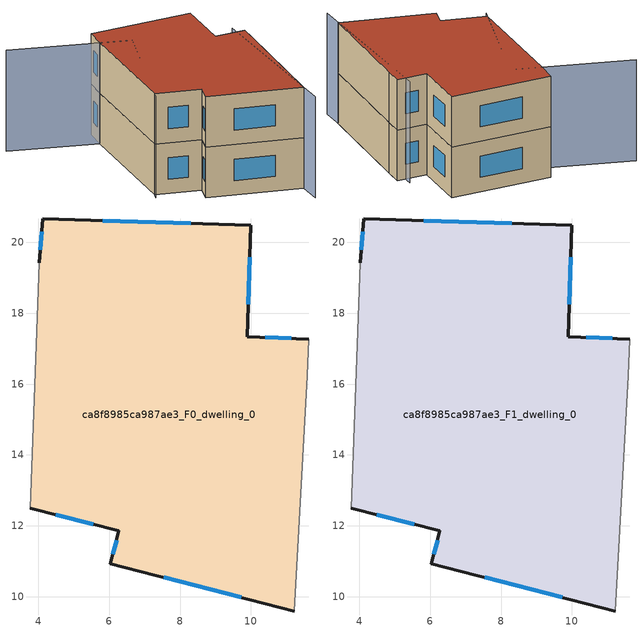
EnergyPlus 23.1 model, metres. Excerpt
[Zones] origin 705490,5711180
ca8f8985ca987ae3_F0_dwelling_0
 floor ground (EU_floor_Construction): 10,20.49 9.9,17.34 11.64,17.27 11.59,16.23 11.23,9.59 6.04,10.93 6.28,11.85 3.77,12.5 4.02,19.43 4.13,20.66 z0
 wall outside (EU_wall_Construction): 3.77,12.5 6.28,11.85 6.04,10.93 11.23,9.59 / 11.64,17.27 9.9,17.34 10,20.49 4.13,20.66 4.02,19.43 z0:3
 wall adiabatic (EU_wall_Construction): 11.23,9.59 11.59,16.23 11.64,17.27 / 4.02,19.43 3.77,12.5 z0:3
 window (EU_Window_Construction): 7.54,10.54 9.73,9.98 / 6.21,11.58 6.1,11.19 / 4.49,12.31 5.55,12.04 / 4.1,20.31 4.05,19.79 / 8.3,20.54 5.82,20.61 / 9.93,18.25 9.97,19.58 / 11.13,17.29 10.4,17.32 z0.87:2.13
ca8f8985ca987ae3_F1_dwelling_0
 floor to ca8f8985ca987ae3_F0_dwelling_0 (EU_floor_Construction): 10,20.49 9.9,17.34 11.63,17.27 11.59,16.23 11.23,9.59 6.03,10.93 6.27,11.85 3.77,12.5 4.02,19.43 4.13,20.66 z3
 wall outside (EU_wall_Construction): 3.77,12.5 6.28,11.85 6.04,10.93 11.23,9.59 / 11.64,17.27 9.9,17.34 10,20.49 4.13,20.66 4.02,19.43 z3:6
 wall adiabatic (EU_wall_Construction): 11.23,9.59 11.59,16.23 11.64,17.27 / 4.02,19.43 3.77,12.5 z3:6
 window (EU_Window_Construction): 7.54,10.54 9.73,9.98 / 6.21,11.58 6.1,11.19 / 4.49,12.31 5.55,12.04 / 4.1,20.31 4.05,19.79 / 8.3,20.54 5.82,20.61 / 9.93,18.25 9.97,19.58 / 11.13,17.29 10.4,17.32 z3.87:5.13
 roof outside (EU_roof_Construction): 11.23,9.59 11.59,16.23 11.64,17.27 9.9,17.34 10,20.49 4.13,20.66 4.02,19.43 3.77,12.5 6.28,11.85 6.04,10.93 z6
shading: -0.86,20.91 5.71,18.92 / 5.71,18.92 3.68,12.19 / 11.24,8.28 11.15,17.81 z0:6
[Building]
EU S2 Campaign: North Axis=0; Terrain=City; Solar Distribution=FullExterior
[Site:Location]
London: Latitude=51.5; Longitude=-0.5; Time Zone=0; Elevation=25
[SizingPeriod:WeatherFileDays]
AnnualSizingPeriod: Begin Month=1; Begin Day of Month=1; End Month=12; End Day of Month=31; Day of Week for Start Day=Monday; Use Weather File Daylight Saving Period=No; Use Weather File Rain and Snow Indicators=No
[MATERIAL]
EU_InternalMass_Material: Roughness=MediumRough; Thickness=0.1; Conductivity=1; Density=1800; Specific Heat=900; Thermal Absorptance=0.9; Solar Absorptance=0.7; Visible Absorptance=0.7
[MATERIAL:NOMASS] Roughness=MediumRough; Thermal Absorptance=0.9; Solar Absorptance=0.7; Visible Absorptance=0.7
Name | Thermal Resistance
EU_wall_NoMass | 0.724719
EU_roof_NoMass | 2.98947
EU_floor_NoMass | 2.39157
[WINDOWMATERIAL:SIMPLEGLAZINGSYSTEM]
EU_Window_SimpleGlazing: UFactor=2.63425; Solar Heat Gain Coefficient=0.76; Visible Transmittance=0.76
[CONSTRUCTION]
EU_wall_Construction: EU_wall_NoMass
EU_roof_Construction: EU_roof_NoMass
EU_floor_Construction: EU_floor_NoMass
EU_Window_Construction: EU_Window_SimpleGlazing
EU_InternalMass_Construction: EU_InternalMass_Material
[ZONE] Type=1; Multiplier=1; Ceiling Height=autocalculate; Volume=205.883; Floor Area=autocalculate; Part of Total Floor Area=Yes
ca8f8985ca987ae3_F0_dwelling_0; ca8f8985ca987ae3_F1_dwelling_0
[INTERNALMASS] Construction=EU_InternalMass_Construction; Surface Area=68.628
Name | Zone or ZoneList
ca8f8985ca987ae3_F0_dwelling_0_EU_InternalMass | ca8f8985ca987ae3_F0_dwelling_0
ca8f8985ca987ae3_F1_dwelling_0_EU_InternalMass | ca8f8985ca987ae3_F1_dwelling_0
[OTHEREQUIPMENT] Fuel Type=Electricity; Design Level Calculation Method=Watts/Area; Power per Zone Floor Area=1; Fraction Latent=0; Fraction Radiant=0; Fraction Lost=0; Carbon Dioxide Generation Rate=0; EndUse Subcategory=EU_Step8_InternalGains
Name | Zone or ZoneList or Space or SpaceList | Schedule
EU_Step8_InternalGain_ca8f8985ca987ae3_F0_dwelling_0_f000 | ca8f8985ca987ae3_F0_dwelling_0 | EU_Step8_GainSchedule_ca8f8985ca987ae3_F0_dwelling_0_f000
EU_Step8_InternalGain_ca8f8985ca987ae3_F1_dwelling_0_f000 | ca8f8985ca987ae3_F1_dwelling_0 | EU_Step8_GainSchedule_ca8f8985ca987ae3_F1_dwelling_0_f000
[ZONEVENTILATION:DESIGNFLOWRATE] Schedule=EU_AlwaysOn; Design Flow Rate Calculation Method=AirChanges/Hour; Air Changes per Hour=0.418135; Ventilation Type=Natural; Fan Pressure Rise=0; Fan Total Efficiency=1; Constant Term Coefficient=1; Temperature Term Coefficient=0; Velocity Term Coefficient=0; Velocity Squared Term Coefficient=0; Minimum Indoor Temperature=-100; Maximum Indoor Temperature=100; Delta Temperature=-100; Minimum Outdoor Temperature=-100; Maximum Outdoor Temperature=100; Maximum Wind Speed=40
Name | Zone or ZoneList or Space or SpaceList
EU_ConstantAir_ca8f8985ca987ae3_F0_dwelling_0 | ca8f8985ca987ae3_F0_dwelling_0
EU_ConstantAir_ca8f8985ca987ae3_F1_dwelling_0 | ca8f8985ca987ae3_F1_dwelling_0
[HVACTEMPLATE:THERMOSTAT] Constant Heating Setpoint=20; Constant Cooling Setpoint=50
EU_HeatOnly_ca8f8985ca987ae3_F0_dwelling_0; EU_HeatOnly_ca8f8985ca987ae3_F1_dwelling_0
[HVACTEMPLATE:ZONE:IDEALLOADSAIRSYSTEM] System Availability Schedule=EU_AlwaysOn; Maximum Heating Supply Air Temperature=50; Minimum Cooling Supply Air Temperature=13; Maximum Heating Supply Air Humidity Ratio=0.0156; Minimum Cooling Supply Air Humidity Ratio=0.0077; Heating Limit=NoLimit; Cooling Limit=NoLimit; Heating Availability Schedule=EU_AlwaysOn; Cooling Availability Schedule=EU_CoolingOff; Dehumidification Control Type=ConstantSensibleHeatRatio; Cooling Sensible Heat Ratio=0.7; Dehumidification Setpoint=60; Humidification Control Type=None; Humidification Setpoint=30; Outdoor Air Method=None; Outdoor Air Flow Rate per Person=0.00944; Outdoor Air Flow Rate per Zone Floor Area=0; Outdoor Air Flow Rate per Zone=0; Demand Controlled Ventilation Type=None; Outdoor Air Economizer Type=NoEconomizer; Heat Recovery Type=None; Sensible Heat Recovery Effectiveness=0.7; Latent Heat Recovery Effectiveness=0.65
Name | Template Thermostat
ca8f8985ca987ae3_F0_dwelling_0 | EU_HeatOnly_ca8f8985ca987ae3_F0_dwelling_0
ca8f8985ca987ae3_F1_dwelling_0 | EU_HeatOnly_ca8f8985ca987ae3_F1_dwelling_0
[SIZING:ZONE] Zone Cooling Design Supply Air Temperature Input Method=SupplyAirTemperature; Zone Cooling Design Supply Air Temperature=13; Zone Heating Design Supply Air Temperature Input Method=SupplyAirTemperature; Zone Heating Design Supply Air Temperature=50; Zone Cooling Design Supply Air Humidity Ratio=0.008; Zone Heating Design Supply Air Humidity Ratio=0.008; Cooling Design Air Flow Method=DesignDay; Cooling Design Air Flow Rate=0; Cooling Minimum Air Flow per Zone Floor Area=0.000762; Cooling Minimum Air Flow=0; Cooling Minimum Air Flow Fraction=0.2; Heating Design Air Flow Method=DesignDay; Heating Design Air Flow Rate=0; Heating Maximum Air Flow per Zone Floor Area=0.002032; Heating Maximum Air Flow=0.141576; Heating Maximum Air Flow Fraction=0.3; Account for Dedicated Outdoor Air System=No; Dedicated Outdoor Air System Control Strategy=NeutralSupplyAir; Dedicated Outdoor Air Low Setpoint Temperature for Design=autosize; Dedicated Outdoor Air High Setpoint Temperature for Design=autosize; Zone Load Sizing Method=Sensible Load Only No Latent Load; Zone Latent Cooling Design Supply Air Humidity Ratio Input Method=HumidityRatioDifference; Zone Cooling Design Supply Air Humidity Ratio Difference=0.005; Zone Latent Heating Design Supply Air Humidity Ratio Input Method=HumidityRatioDifference; Zone Humidification Design Supply Air Humidity Ratio Difference=0.005
ca8f8985ca987ae3_F0_dwelling_0; ca8f8985ca987ae3_F1_dwelling_0
[SCHEDULE:CONSTANT]
Name | Hourly Value
EU_AlwaysOn | 1
EU_CoolingOff | 0
[SCHEDULE:FILE] Column Number=1; Rows to Skip at Top=0; Number of Hours of Data=8760; Column Separator=Comma; Interpolate to Timestep=No; Minutes per Item=60; Adjust Schedule for Daylight Savings=Yes
Name | File
EU_Step8_GainSchedule_ca8f8985ca987ae3_F0_dwelling_0_f000 | ../../schedules/ca8f8985ca987ae3/ca8f8985ca987ae3_F0_dwelling_0_f000_gain.csv
EU_Step8_GainSchedule_ca8f8985ca987ae3_F1_dwelling_0_f000 | ../../schedules/ca8f8985ca987ae3/ca8f8985ca987ae3_F1_dwelling_0_f000_gain.csv
